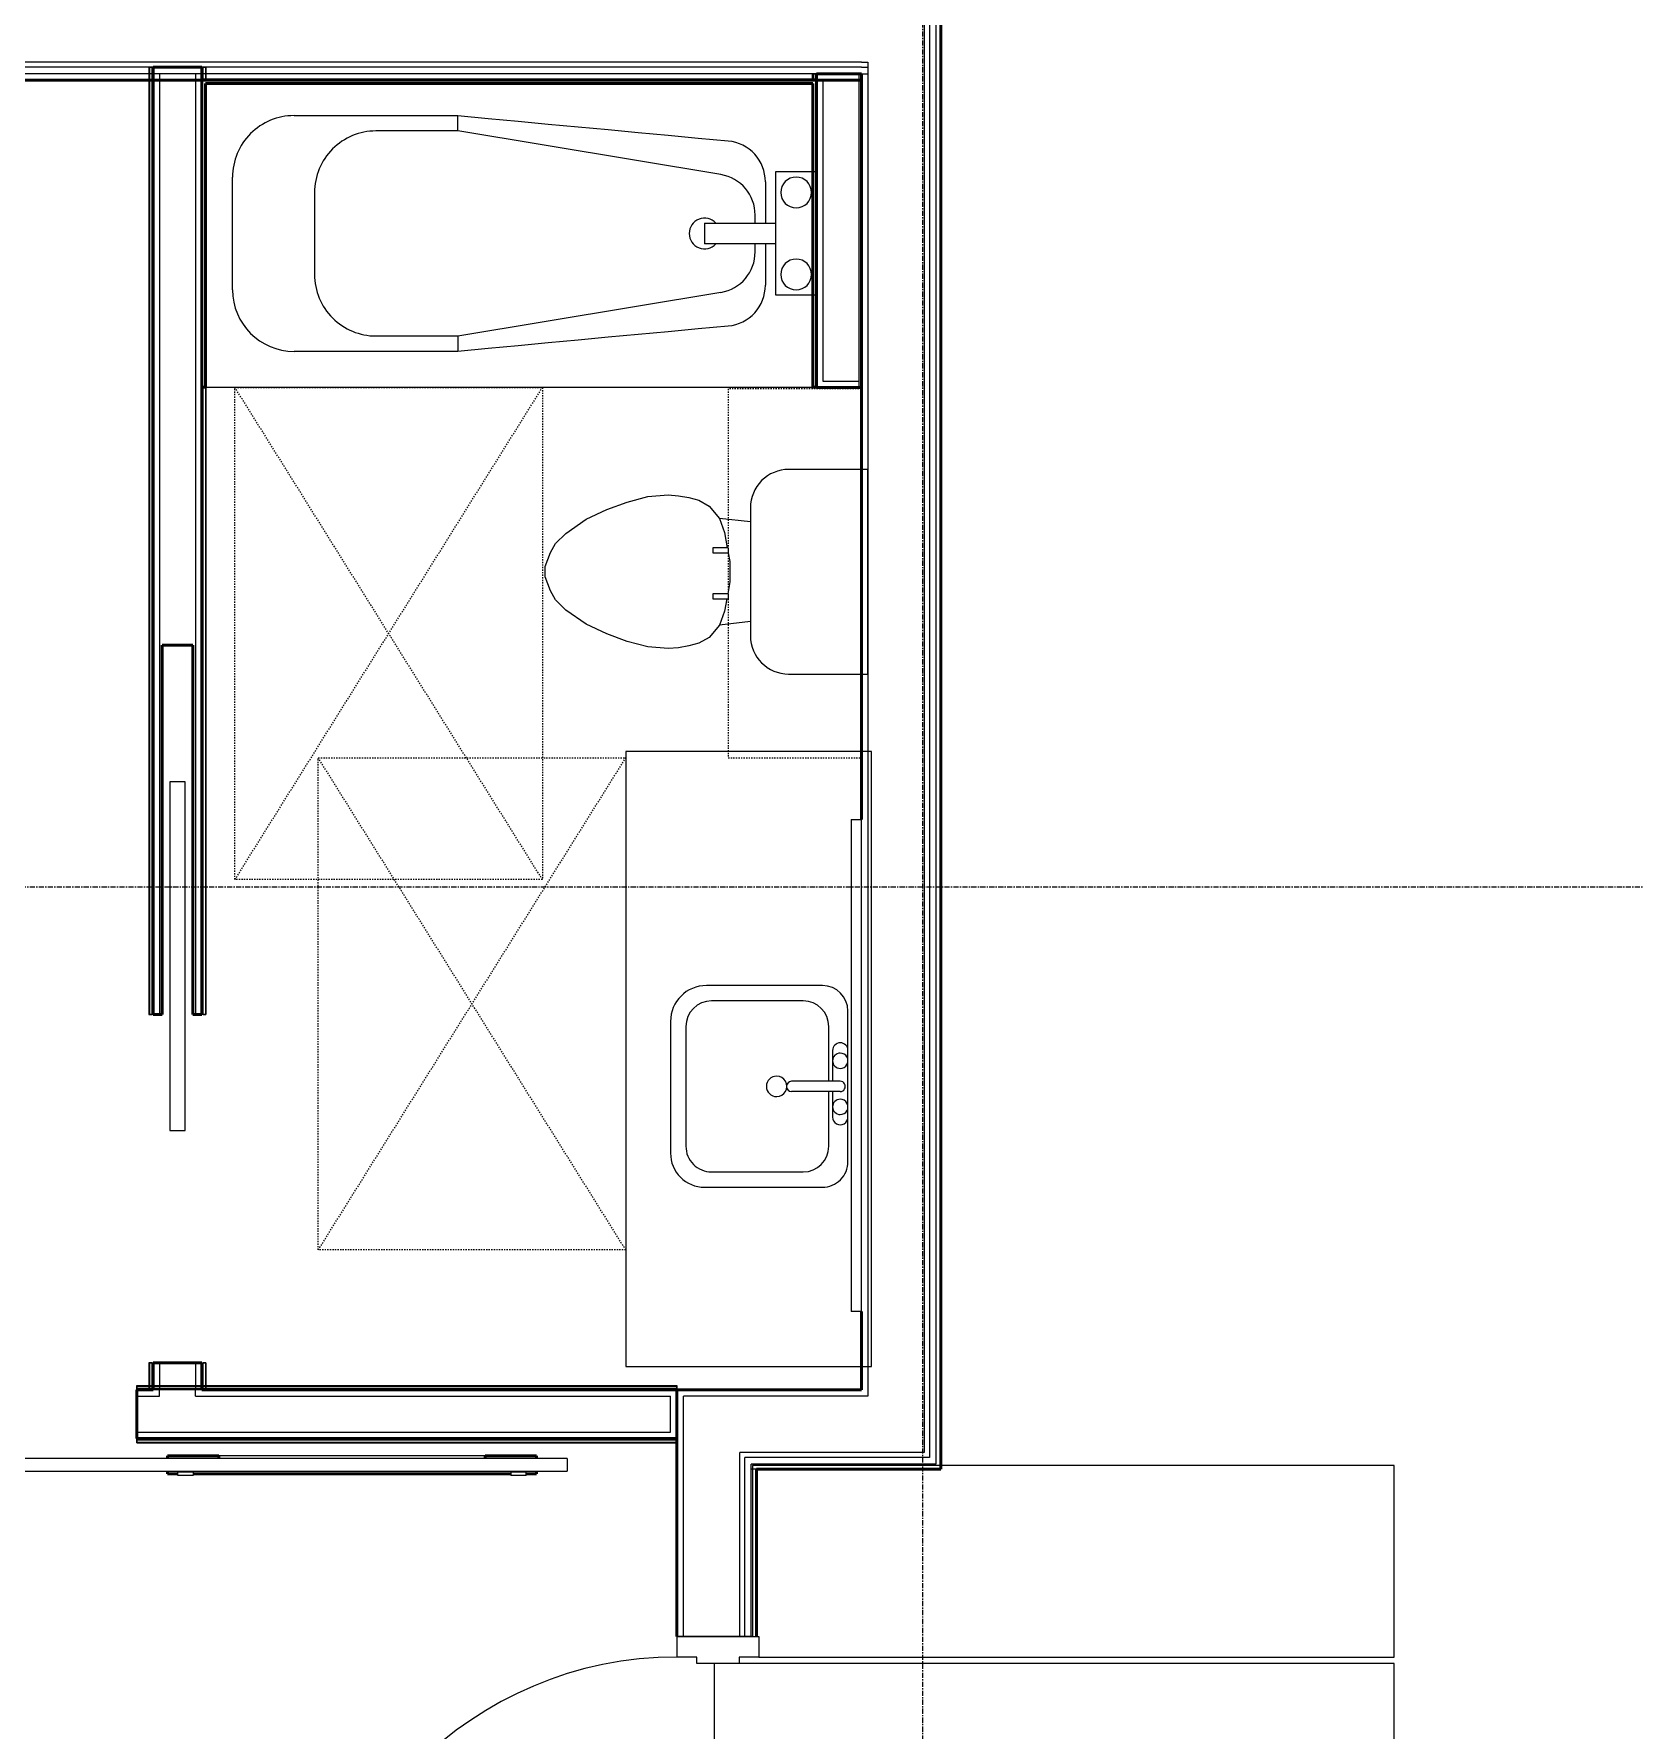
# Model space of a CAD drawing. Header units: inches. Extents: x -4218 to -1830, y 9756 to 12426.
# Drawn here: x -3568.1 to -3411.9, y 10385 to 10550.4 of the extents above; entities that cross this region are included whole.
import ezdxf

# ---------------------------------------------------------------- set-up
doc = ezdxf.new("R2010")
doc.units = ezdxf.units.IN
doc.header["$MEASUREMENT"] = 0
doc.linetypes.add('Dash', pattern=[0.25, 0.125, -0.125])
doc.linetypes.add('Grid Line 1_2_', pattern=[0.875, 0.5, -0.125, 0.125, -0.125])
for name, color, linetype, lineweight in [('0-1', 7, 'Continuous', 5), ('0-2', 252, 'Continuous', 9), ('0-3', 7, 'Continuous', 9), ('A-DOOR-1', 7, 'Continuous', 9), ('A-DOOR-2', 50, 'Continuous', 20), ('A-DOOR-3', 250, 'Continuous', 50), ('A-DOOR-FRAM-1', 50, 'Continuous', 20), ('A-FLOR-2', 252, 'Continuous', 9), ('A-FLOR-3', 7, 'Continuous', 9), ('A-GENM-HDLN-1', 7, 'Dash', 9), ('A-WALL-1', 250, 'Continuous', 50), ('A-WALL-2', 10, 'Continuous', 13), ('A-WALL-3', 253, 'Continuous', 9), ('A-WALL-4', 254, 'Continuous', 9), ('A-WALL-5', 252, 'Continuous', 9), ('A-WALL-6', 7, 'Continuous', 9), ('I-WALL-1', 250, 'Continuous', 50), ('I-WALL-2', 254, 'Continuous', 9), ('I-WALL-3', 253, 'Continuous', 9), ('I-WALL-4', 252, 'Continuous', 9), ('P-SANR-FIXT-1', 7, 'Continuous', 9), ('P-SANR-FIXT-2', 252, 'Continuous', 9), ('P-SANR-FIXT-3', 253, 'Continuous', 9), ('P-SANR-FIXT-5', 254, 'Continuous', 9), ('Q-CASE-2', 252, 'Continuous', 9), ('Q-CASE-3', 7, 'Continuous', 9), ('Q-CASE-5', 254, 'Continuous', 9), ('Q-CASE-6', 7, 'Dash', 9), ('S-GRID-1', 1, 'Grid Line 1_2_', 9)]:
    doc.layers.add(name, color=color, linetype=linetype, lineweight=lineweight)

# ---------------------------------------------------------------- blocks, each defined once
blk = doc.blocks.new('Basic Wall _ INT - W4BØF - _5_8 GYP - 2X4 WOOD_BATT_ - 5_8 GYP_ - ___-2682981-BACKGROUND - 1ST FLOOR')
at = {"layer": 'A-WALL-3'}
for p, q in [((-3597.56, 10413.33), (-3597.56, 10413.35)), ((-3597.56, 10413.29), (-3597.56, 10413.33)), ((-3597.56, 10413), (-3597.56, 10413.29)), ((-3597.35, 10413.06), (-3597.3, 10413.06)), ((-3597.26, 10413.06), (-3597.14, 10413.06)), ((-3505.3, 10413.39), (-3505.3, 10413.41)), ((-3505.3, 10413.21), (-3505.3, 10413.27)), ((-3505.3, 10413.06), (-3505.3, 10413.21)), ((-3505.3, 10413), (-3505.3, 10413.06))]:
    blk.add_line(p, q, dxfattribs=at)
at = {"layer": 'A-WALL-4'}
for p, q in [((-3597.56, 10413.41), (-3597.56, 10413.39)), ((-3597.56, 10413.27), (-3597.56, 10413.21)), ((-3597.56, 10413.21), (-3597.56, 10413.06)), ((-3597.56, 10413.06), (-3597.56, 10413))]:
    blk.add_line(p, q, dxfattribs=at)
at = {"layer": 'A-WALL-5'}
for p, q in [((-3597.56, 10413.37), (-3597.56, 10413.41)), ((-3594.02, 10413.41), (-3597.56, 10413.41)), ((-3597.56, 10413.35), (-3597.56, 10413.37)), ((-3597.35, 10413), (-3597.3, 10413)), ((-3597.26, 10413), (-3597.14, 10413)), ((-3597.14, 10413.06), (-3594.02, 10413.06)), ((-3594.02, 10413.39), (-3594.02, 10413.41)), ((-3594.02, 10413.21), (-3594.02, 10413.27)), ((-3594.02, 10413.06), (-3594.02, 10413.21)), ((-3594.02, 10413), (-3594.02, 10413.06)), ((-3558.02, 10413.41), (-3558.02, 10413.39)), ((-3505.3, 10413.41), (-3558.02, 10413.41)), ((-3558.02, 10413.27), (-3558.02, 10413.21)), ((-3558.02, 10413.21), (-3558.02, 10413.06)), ((-3558.02, 10413.06), (-3558.02, 10413)), ((-3558.02, 10413.06), (-3505.3, 10413.06)), ((-3505.3, 10413.41), (-3505.3, 10413.37)), ((-3505.3, 10413.37), (-3505.3, 10413.29)), ((-3505.3, 10413.29), (-3505.3, 10413.29)), ((-3505.3, 10413.29), (-3505.3, 10413.27)), ((-3505.3, 10413.27), (-3505.3, 10413.21)), ((-3505.3, 10413.21), (-3505.3, 10413.12)), ((-3505.3, 10413.12), (-3505.3, 10413))]:
    blk.add_line(p, q, dxfattribs=at)
at = {"layer": 'A-WALL-6'}
for p, q in [((-3597.56, 10413.29), (-3594.02, 10413.29)), ((-3597.14, 10413), (-3594.02, 10413)), ((-3594.02, 10413.41), (-3594.02, 10413.37)), ((-3594.02, 10413.37), (-3594.02, 10413.29)), ((-3594.02, 10413.29), (-3594.02, 10413)), ((-3558.02, 10413.37), (-3558.02, 10413.41)), ((-3558.02, 10413.29), (-3558.02, 10413.37)), ((-3558.02, 10413.29), (-3505.3, 10413.29)), ((-3558.02, 10413), (-3558.02, 10413.29)), ((-3558.02, 10413), (-3505.3, 10413))]:
    blk.add_line(p, q, dxfattribs=at)
blk = doc.blocks.new('Basic Wall _ INT - W4BØF - _5_8 GYP - 2X4 WOOD_BATT_ - 5_8 GYP_ - ___-2682980-BACKGROUND - 1ST FLOOR')
at = {"layer": 'A-WALL-3'}
for p, q in [((-3597.56, 10418.46), (-3597.56, 10418.58)), ((-3597.35, 10418.52), (-3597.29, 10418.52)), ((-3597.26, 10418.52), (-3597.18, 10418.52)), ((-3556.82, 10418.52), (-3556.72, 10418.52)), ((-3556.71, 10418.52), (-3556.63, 10418.52)), ((-3556.62, 10418.52), (-3556.57, 10418.52)), ((-3556.42, 10418.52), (-3551.67, 10418.52)), ((-3551.52, 10418.52), (-3551.47, 10418.52)), ((-3551.46, 10418.52), (-3551.38, 10418.52)), ((-3551.36, 10418.52), (-3551.26, 10418.52)), ((-3597.56, 10418.31), (-3597.56, 10418.46)), ((-3597.56, 10418.29), (-3597.56, 10418.31)), ((-3597.56, 10418.28), (-3597.56, 10418.29)), ((-3597.56, 10418.25), (-3597.56, 10418.28)), ((-3597.56, 10418.23), (-3597.56, 10418.25)), ((-3551.67, 10418.16), (-3556.42, 10418.16))]:
    blk.add_line(p, q, dxfattribs=at)
at = {"layer": 'A-WALL-4'}
for p, q in [((-3597.56, 10418.58), (-3597.56, 10418.52)), ((-3597.56, 10418.52), (-3597.56, 10418.37)), ((-3597.56, 10418.37), (-3597.56, 10418.3)), ((-3597.56, 10418.19), (-3597.56, 10418.16))]:
    blk.add_line(p, q, dxfattribs=at)
at = {"layer": 'A-WALL-5'}
for p, q in [((-3597.35, 10418.58), (-3597.29, 10418.58)), ((-3597.26, 10418.58), (-3597.18, 10418.58)), ((-3597.14, 10418.52), (-3594.02, 10418.52)), ((-3594.02, 10418.52), (-3594.02, 10418.58)), ((-3594.02, 10418.37), (-3594.02, 10418.52)), ((-3558.02, 10418.58), (-3558.02, 10418.52)), ((-3558.02, 10418.52), (-3558.02, 10418.37)), ((-3558.02, 10418.52), (-3556.84, 10418.52)), ((-3556.82, 10418.58), (-3556.72, 10418.58)), ((-3556.7, 10418.58), (-3556.63, 10418.58)), ((-3556.62, 10418.58), (-3556.57, 10418.58)), ((-3556.42, 10418.58), (-3551.67, 10418.58)), ((-3551.52, 10418.58), (-3551.47, 10418.58)), ((-3551.46, 10418.58), (-3551.38, 10418.58)), ((-3551.36, 10418.58), (-3551.26, 10418.58)), ((-3551.26, 10418.52), (-3505.3, 10418.52)), ((-3505.3, 10418.52), (-3505.3, 10418.58)), ((-3505.3, 10418.37), (-3505.3, 10418.52)), ((-3597.56, 10418.21), (-3597.56, 10418.23)), ((-3597.56, 10418.16), (-3597.56, 10418.21)), ((-3594.02, 10418.16), (-3597.56, 10418.16)), ((-3594.02, 10418.3), (-3594.02, 10418.37)), ((-3594.02, 10418.16), (-3594.02, 10418.19)), ((-3558.02, 10418.37), (-3558.02, 10418.3)), ((-3558.02, 10418.19), (-3558.02, 10418.16)), ((-3556.42, 10418.16), (-3558.02, 10418.16)), ((-3555.83, 10418.29), (-3556.42, 10418.29)), ((-3552.3, 10418.29), (-3555.8, 10418.29)), ((-3551.67, 10418.29), (-3552.27, 10418.29)), ((-3505.3, 10418.16), (-3551.67, 10418.16)), ((-3505.3, 10418.3), (-3505.3, 10418.37)), ((-3505.3, 10418.16), (-3505.3, 10418.19))]:
    blk.add_line(p, q, dxfattribs=at)
at = {"layer": 'A-WALL-6'}
for p, q in [((-3597.14, 10418.58), (-3594.02, 10418.58)), ((-3594.02, 10418.58), (-3594.02, 10418.29)), ((-3558.02, 10418.29), (-3558.02, 10418.58)), ((-3558.02, 10418.58), (-3556.84, 10418.58)), ((-3551.26, 10418.58), (-3505.3, 10418.58)), ((-3505.3, 10418.58), (-3505.3, 10418.29)), ((-3594.02, 10418.29), (-3597.56, 10418.29)), ((-3594.02, 10418.29), (-3594.02, 10418.21)), ((-3594.02, 10418.21), (-3594.02, 10418.16)), ((-3556.42, 10418.29), (-3558.02, 10418.29)), ((-3558.02, 10418.21), (-3558.02, 10418.29)), ((-3558.02, 10418.16), (-3558.02, 10418.21)), ((-3505.3, 10418.29), (-3551.67, 10418.29)), ((-3505.3, 10418.29), (-3505.3, 10418.21)), ((-3505.3, 10418.21), (-3505.3, 10418.16))]:
    blk.add_line(p, q, dxfattribs=at)
blk = doc.blocks.new('Basic Wall _ INT - W4BØF - _5_8 GYP - 2X4 WOOD_BATT_ - 5_8 GYP_ - ___-2682983-BACKGROUND - 1ST FLOOR')
at = {"layer": 'A-WALL-3'}
for p, q in [((-3551.67, 10547.19), (-3551.63, 10547.19)), ((-3551.67, 10545.97), (-3551.67, 10547.19)), ((-3551.63, 10547.19), (-3551.61, 10547.19)), ((-3551.61, 10547.19), (-3551.56, 10547.19)), ((-3551.56, 10547.19), (-3551.55, 10547.19)), ((-3551.55, 10547.19), (-3551.53, 10547.19)), ((-3551.53, 10547.19), (-3551.47, 10547.19)), ((-3551.47, 10547.19), (-3551.26, 10547.19)), ((-3551.32, 10547.19), (-3551.32, 10545.97)), ((-3551.32, 10418.56), (-3551.32, 10418.46)), ((-3551.59, 10418.16), (-3551.61, 10418.16)), ((-3551.57, 10418.16), (-3551.59, 10418.16)), ((-3551.56, 10418.16), (-3551.57, 10418.16)), ((-3551.55, 10418.16), (-3551.56, 10418.16)), ((-3551.47, 10418.16), (-3551.55, 10418.16)), ((-3551.38, 10418.16), (-3551.47, 10418.16)), ((-3551.26, 10418.16), (-3551.38, 10418.16)), ((-3551.32, 10418.45), (-3551.32, 10418.37)), ((-3551.32, 10418.36), (-3551.32, 10418.31))]:
    blk.add_line(p, q, dxfattribs=at)
at = {"layer": 'A-WALL-4'}
for p, q in [((-3551.65, 10547.19), (-3551.67, 10547.19)), ((-3551.47, 10547.19), (-3551.53, 10547.19)), ((-3551.32, 10547.19), (-3551.47, 10547.19)), ((-3551.26, 10547.19), (-3551.32, 10547.19)), ((-3551.67, 10418.16), (-3551.65, 10418.16)), ((-3551.53, 10418.16), (-3551.47, 10418.16)), ((-3551.47, 10418.16), (-3551.32, 10418.16)), ((-3551.32, 10418.16), (-3551.26, 10418.16))]:
    blk.add_line(p, q, dxfattribs=at)
at = {"layer": 'A-WALL-5'}
for p, q in [((-3551.55, 10545.97), (-3551.55, 10547.19)), ((-3551.26, 10547.19), (-3551.26, 10545.97)), ((-3551.67, 10454.79), (-3551.67, 10515.97)), ((-3551.32, 10515.97), (-3551.32, 10454.79)), ((-3551.67, 10454.79), (-3551.65, 10454.79)), ((-3551.53, 10454.79), (-3551.47, 10454.79)), ((-3551.47, 10454.79), (-3551.32, 10454.79)), ((-3551.32, 10454.79), (-3551.26, 10454.79)), ((-3551.65, 10420.79), (-3551.67, 10420.79)), ((-3551.67, 10418.16), (-3551.67, 10420.79)), ((-3551.47, 10420.79), (-3551.53, 10420.79)), ((-3551.32, 10420.79), (-3551.47, 10420.79)), ((-3551.26, 10420.79), (-3551.32, 10420.79)), ((-3551.32, 10420.79), (-3551.32, 10418.58)), ((-3551.26, 10418.56), (-3551.26, 10418.46)), ((-3551.63, 10418.16), (-3551.67, 10418.16)), ((-3551.61, 10418.16), (-3551.63, 10418.16)), ((-3551.26, 10418.45), (-3551.26, 10418.37)), ((-3551.26, 10418.36), (-3551.26, 10418.31))]:
    blk.add_line(p, q, dxfattribs=at)
at = {"layer": 'A-WALL-6'}
for p, q in [((-3551.55, 10454.79), (-3551.55, 10515.97)), ((-3551.26, 10515.97), (-3551.26, 10454.79)), ((-3551.63, 10454.79), (-3551.67, 10454.79)), ((-3551.55, 10454.79), (-3551.63, 10454.79)), ((-3551.26, 10454.79), (-3551.55, 10454.79)), ((-3551.67, 10420.79), (-3551.63, 10420.79)), ((-3551.63, 10420.79), (-3551.55, 10420.79)), ((-3551.55, 10418.16), (-3551.55, 10420.79)), ((-3551.55, 10420.79), (-3551.26, 10420.79)), ((-3551.26, 10420.79), (-3551.26, 10418.58))]:
    blk.add_line(p, q, dxfattribs=at)
blk = doc.blocks.new('Basic Wall _ INT - W4BØF - _5_8 GYP - 2X4 WOOD_BATT_ - 5_8 GYP_ - ___-2682982-BACKGROUND - 1ST FLOOR')
at = {"layer": 'A-WALL-3'}
for p, q in [((-3556.84, 10547.19), (-3556.63, 10547.19)), ((-3556.77, 10547.19), (-3556.77, 10545.94)), ((-3556.63, 10547.19), (-3556.57, 10547.19)), ((-3556.57, 10547.19), (-3556.55, 10547.19)), ((-3556.55, 10547.19), (-3556.49, 10547.19)), ((-3556.49, 10547.19), (-3556.47, 10547.19)), ((-3556.47, 10547.19), (-3556.42, 10547.19)), ((-3556.42, 10545.94), (-3556.42, 10547.19)), ((-3556.77, 10418.58), (-3556.77, 10418.46)), ((-3556.57, 10418.16), (-3556.84, 10418.16)), ((-3556.77, 10418.46), (-3556.77, 10418.37)), ((-3556.77, 10418.37), (-3556.77, 10418.31)), ((-3556.55, 10418.16), (-3556.57, 10418.16)), ((-3556.55, 10418.16), (-3556.55, 10418.16)), ((-3556.54, 10418.16), (-3556.55, 10418.16)), ((-3556.51, 10418.16), (-3556.54, 10418.16)), ((-3556.49, 10418.16), (-3556.51, 10418.16))]:
    blk.add_line(p, q, dxfattribs=at)
at = {"layer": 'A-WALL-4'}
for p, q in [((-3556.77, 10547.19), (-3556.84, 10547.19)), ((-3556.63, 10547.19), (-3556.77, 10547.19)), ((-3556.56, 10547.19), (-3556.63, 10547.19)), ((-3556.42, 10547.19), (-3556.45, 10547.19)), ((-3556.84, 10418.16), (-3556.77, 10418.16)), ((-3556.77, 10418.16), (-3556.63, 10418.16)), ((-3556.63, 10418.16), (-3556.56, 10418.16)), ((-3556.45, 10418.16), (-3556.42, 10418.16))]:
    blk.add_line(p, q, dxfattribs=at)
at = {"layer": 'A-WALL-5'}
for p, q in [((-3556.84, 10547.19), (-3556.84, 10545.94)), ((-3556.77, 10545.94), (-3556.77, 10454.79)), ((-3556.55, 10547.19), (-3556.55, 10545.94)), ((-3556.42, 10454.79), (-3556.42, 10545.94)), ((-3556.84, 10454.79), (-3556.77, 10454.79)), ((-3556.77, 10454.79), (-3556.63, 10454.79)), ((-3556.63, 10454.79), (-3556.56, 10454.79)), ((-3556.45, 10454.79), (-3556.42, 10454.79)), ((-3556.77, 10420.79), (-3556.84, 10420.79)), ((-3556.63, 10420.79), (-3556.77, 10420.79)), ((-3556.77, 10420.79), (-3556.77, 10418.58)), ((-3556.56, 10420.79), (-3556.63, 10420.79)), ((-3556.42, 10420.79), (-3556.45, 10420.79)), ((-3556.42, 10418.16), (-3556.42, 10420.79)), ((-3556.84, 10418.58), (-3556.84, 10418.46)), ((-3556.84, 10418.46), (-3556.84, 10418.37)), ((-3556.84, 10418.37), (-3556.84, 10418.31)), ((-3556.47, 10418.16), (-3556.49, 10418.16)), ((-3556.42, 10418.16), (-3556.47, 10418.16))]:
    blk.add_line(p, q, dxfattribs=at)
at = {"layer": 'A-WALL-6'}
for p, q in [((-3556.84, 10545.94), (-3556.84, 10454.79)), ((-3556.55, 10545.94), (-3556.55, 10454.79)), ((-3556.55, 10454.79), (-3556.84, 10454.79)), ((-3556.47, 10454.79), (-3556.55, 10454.79)), ((-3556.42, 10454.79), (-3556.47, 10454.79)), ((-3556.84, 10420.79), (-3556.55, 10420.79)), ((-3556.84, 10420.79), (-3556.84, 10418.58)), ((-3556.55, 10420.79), (-3556.55, 10418.16)), ((-3556.55, 10420.79), (-3556.47, 10420.79)), ((-3556.47, 10420.79), (-3556.42, 10420.79))]:
    blk.add_line(p, q, dxfattribs=at)
blk = doc.blocks.new('POCKET - FLUSH - 2-10 x 6-8-2882529-BACKGROUND - 1ST FLOOR')
at = {"layer": 'A-DOOR-2'}
for p, q in [((-39.67, 0.75), (-39.67, -0.75)), ((-5.67, 0.75), (-39.67, 0.75)), ((-5.67, -0.75), (-5.67, 0.75)), ((-39.67, -0.75), (-5.67, -0.75))]:
    blk.add_line(p, q, dxfattribs=at)
blk = doc.blocks.new('BARN - FLUSH - 3-0 x 7-0 BARN DOOR-2961665-BACKGROUND - 1ST FLOOR')
at = {"layer": 'A-DOOR-1'}
for p, q in [((21, 5.57), (-60, 5.57)), ((-60, 4.95), (-60, 5.57)), ((-56, 6), (-54.5, 6)), ((-56, 6), (-56, 5.67)), ((-56, 5.67), (-54.5, 5.67)), ((-54.5, 5.67), (-54.5, 6)), ((-23.5, 6), (-22, 6)), ((-23.5, 5.67), (-23.5, 6)), ((-23.5, 5.67), (-22, 5.67)), ((-22, 6), (-22, 5.67)), ((21, 5.57), (21, 4.95)), ((-60, 4.32), (-60, 4.95)), ((-60, 4.32), (21, 4.32)), ((-52, 4.07), (-26, 4.07)), ((21, 4.95), (21, 4.32))]:
    blk.add_line(p, q, dxfattribs=at)
at = {"layer": 'A-DOOR-3'}
for p, q in [((-57, 5.82), (-56, 5.82)), ((-57, 5.57), (-57, 5.82)), ((-54.5, 5.82), (-23.5, 5.82)), ((-22, 5.82), (-21, 5.82)), ((-21, 5.82), (-21, 5.57)), ((-57, 4.07), (-57, 4.32)), ((-52, 4.07), (-57, 4.07)), ((-52, 4.33), (-52, 4.07)), ((-26, 4.07), (-26, 4.32)), ((-21, 4.07), (-26, 4.07)), ((-21, 4.32), (-21, 4.07))]:
    blk.add_line(p, q, dxfattribs=at)
blk = doc.blocks.new('M_Sink Vanity-Square - 500 x 440mm-1352614-BACKGROUND - 1ST FLOOR')
at = {"layer": 'P-SANR-FIXT-1'}
for p, q in [((7.96, 7.09), (-6.72, 7.09)), ((3.62, 7.09), (-2.88, 7.09)), ((0.12, 5.22), (-5.22, 5.22)), ((-2.88, 5.59), (0.12, 5.59)), ((0.12, 6.33), (0.12, 1.59)), ((1.12, 6.33), (1.12, 1.59)), ((1.12, 5.59), (3.62, 5.59)), ((6.46, 5.22), (1.12, 5.22)), ((-9.22, 4.59), (-9.22, -6.73)), ((10.46, -6.91), (10.46, 4.59)), ((-7.72, 2.72), (-7.72, -6.23)), ((8.96, -6.23), (8.96, 2.72)), ((-5.22, -8.73), (6.46, -8.73)), ((-5.72, -10.23), (7.14, -10.23))]:
    blk.add_line(p, q, dxfattribs=at)
for centre, radius, start, end in [((-6.72, 4.59), 2.5, 90, 180), ((-2.88, 6.34), 0.75, 90, 270), ((-1.88, 6.34), 0.75, 360, 180), ((0.62, 6.33), 0.5, 360, 180), ((2.62, 6.34), 0.75, 360, 180), ((3.62, 6.34), 0.75, 270, 90), ((7.96, 4.59), 2.5, 360, 90), ((-5.22, 2.72), 2.5, 90, 180), ((-1.88, 6.34), 0.75, 180, 0), ((2.62, 6.34), 0.75, 180, 360), ((6.46, 2.72), 2.5, 0, 90), ((0.62, 0.13), 1, 360, 180), ((0.62, 0.13), 1, 180, 0), ((0.62, 1.59), 0.5, 180, 0), ((-5.22, -6.23), 2.5, 180, 270), ((6.46, -6.23), 2.5, 270, 0), ((-5.72, -6.73), 3.5, 180, 270), ((7.14, -6.91), 3.32, 270, 0)]:
    blk.add_arc(centre, radius, start, end, dxfattribs=at)
blk = doc.blocks.new('Toilet-Domestic-3D - Toilet-Domestic-3D-V110-BACKGROUND - 1ST FLOOR')
at = {"layer": 'P-SANR-FIXT-1'}
for p, q in [((-1.87, 11.5), (-0.5, 12)), ((-0.5, 12), (0.5, 12)), ((0.5, 12), (1.87, 11.5)), ((-5.13, 8), (-3.74, 10)), ((-3.74, 10), (-2.74, 11)), ((-2.74, 11), (-1.87, 11.5)), ((1.87, 11.5), (2.74, 11)), ((2.74, 11), (3.74, 10)), ((3.74, 10), (5.13, 8)), ((-6.06, 6), (-5.13, 8)), ((5.13, 8), (6.06, 6)), ((-6.79, 4), (-6.06, 6)), ((6.06, 6), (6.79, 4)), ((-7.33, 1.99), (-6.79, 4)), ((6.79, 4), (7.33, 1.99)), ((-7.5, 0), (-7.33, 1.99)), ((7.33, 1.99), (7.5, 0)), ((-7.41, -1), (-7.5, 0)), ((-7.24, -2), (-7.41, -1)), ((7.41, -1), (7.24, -2)), ((7.5, 0), (7.41, -1)), ((-6.97, -3), (-7.24, -2)), ((-6.4, -4), (-6.97, -3)), ((6.97, -3), (6.4, -4)), ((7.24, -2), (6.97, -3)), ((-5.21, -5), (-6.4, -4)), ((6.4, -4), (5.21, -5)), ((-3.84, -5.5), (-5.21, -5)), ((-4.86, -8.02), (-5.21, -5)), ((-2.65, -5.71), (-3.84, -5.5)), ((-1, -6), (-2.16, -5.8)), ((1, -6), (-1, -6)), ((1.85, -5.85), (1, -6)), ((3.84, -5.5), (2.34, -5.76)), ((5.21, -5), (3.84, -5.5)), ((4.86, -8.02), (5.21, -5)), ((6.25, -8.02), (-6.25, -8.02)), ((-9.98, -11.75), (-9.98, -18.85)), ((9.98, -18.85), (9.98, -11.75))]:
    blk.add_line(p, q, dxfattribs=at)
for centre, start, end in [((-6.25, -11.75), 90, 180), ((6.25, -11.75), 0, 90)]:
    blk.add_arc(centre, 3.73, start, end, dxfattribs=at)
at = {"layer": 'P-SANR-FIXT-2'}
for p, q in [((-9.98, -18.85), (-9.98, -19.48)), ((9.98, -19.48), (9.98, -18.85))]:
    blk.add_line(p, q, dxfattribs=at)
at = {"layer": 'P-SANR-FIXT-3'}
blk.add_line((-9.98, -19.48), (9.98, -19.48), dxfattribs=at)
blk = doc.blocks.new('Bath Vanity - Bath Vanity 60_-V114-BACKGROUND - 1ST FLOOR')
at = {"layer": 'Q-CASE-2'}
for p, q in [((30.74, 0), (-29.26, 0)), ((-29.26, 0), (-29.26, -1)), ((30.74, -0.38), (30.74, 0)), ((30.74, -1), (30.74, -0.39))]:
    blk.add_line(p, q, dxfattribs=at)
at = {"layer": 'Q-CASE-3'}
for p, q in [((-29.26, -1), (-29.26, -24)), ((30.74, -24), (30.74, -1)), ((-29.26, -24), (30.74, -24))]:
    blk.add_line(p, q, dxfattribs=at)
blk = doc.blocks.new('Bath Tub - Maestro - 60_x30_-V115-BACKGROUND - 1ST FLOOR')
at = {"layer": 'P-SANR-FIXT-1'}
for p, q in [((59.62, 0), (0.37, 0)), ((35, -3.5), (51, -3.5)), ((35, -5), (35, -3.5)), ((35, -5), (9.35, -9.26)), ((43, -5), (35, -5)), ((4, -9), (0.37, -9)), ((4, -14), (4, -9)), ((57, -9.5), (57, -20.5)), ((5, -14), (5, -9.96)), ((49, -19), (49, -11)), ((6, -13.2), (6, -14)), ((4, -16), (4, -14)), ((4, -14), (10.94, -14)), ((10.94, -16), (10.94, -14)), ((4, -21), (4, -16)), ((10.94, -16), (4, -16)), ((5, -20.04), (5, -16)), ((6, -16), (6, -16.8)), ((0.37, -21), (4, -21)), ((9.35, -20.74), (35, -25)), ((35, -25), (35, -26.5)), ((35, -25), (43, -25)), ((51, -26.5), (35, -26.5))]:
    blk.add_line(p, q, dxfattribs=at)
at = {"layer": 'P-SANR-FIXT-1', "flags": 128}
for points in [[(8.63, -5.97), (11.56, -5.7), (14.49, -5.42), (17.42, -5.15), (20.35, -4.87), (23.28, -4.6), (26.21, -4.32), (29.14, -4.05), (32.07, -3.77), (35, -3.5)], [(35, -26.5), (32.07, -26.23), (29.14, -25.95), (26.21, -25.68), (23.28, -25.4), (20.35, -25.13), (17.42, -24.85), (14.49, -24.58), (11.56, -24.3), (8.63, -24.03)]]:
    blk.add_lwpolyline(points, dxfattribs=at)
at = {"layer": 'P-SANR-FIXT-1'}
for centre, radius, start, end in [((51, -9.5), 6, 0, 90), ((9, -9.96), 4, 95.3558, 180), ((43, -11), 6, 360, 90), ((2, -11), 1.5, 0, 180), ((10, -13.2), 4, 99.4223, 180), ((2, -11), 1.5, 180, 360), ((10.94, -15), 1.5, 0, 137.9289), ((10.94, -15), 1.5, 222.0711, 360), ((2, -19), 1.5, 0, 180), ((10, -16.8), 4, 180, 260.5777), ((2, -19), 1.5, 180, 360), ((43, -19), 6, 270, 0), ((9, -20.04), 4, 180, 264.6442), ((51, -20.5), 6, 270, 0)]:
    blk.add_arc(centre, radius, start, end, dxfattribs=at)
at = {"layer": 'P-SANR-FIXT-2'}
for p, q in [((0.37, 0), (0, 0)), ((60, 0), (59.62, 0)), ((0.37, -9), (0, -9)), ((0, -21), (0.37, -21))]:
    blk.add_line(p, q, dxfattribs=at)
at = {"layer": 'P-SANR-FIXT-3'}
for p, q in [((0, 0), (0, -9)), ((60, -29.97), (60, 0)), ((0, -9), (0, -21)), ((0, -21), (0, -29.97)), ((0, -30), (60, -30))]:
    blk.add_line(p, q, dxfattribs=at)
at = {"layer": 'P-SANR-FIXT-5'}
blk.add_line((0, -9), (0, -21), dxfattribs=at)
blk = doc.blocks.new('ADA Clearances - 30_x48_-1721104-BACKGROUND - 1ST FLOOR')
at = {"layer": 'A-GENM-HDLN-1'}
for p, q in [((15, 24), (-15, -24)), ((-15, 24), (15, -24)), ((-15, -24), (-15, 24)), ((-15, 24), (15, 24)), ((15, 24), (15, -24)), ((15, -24), (-15, -24))]:
    blk.add_line(p, q, dxfattribs=at)
blk = doc.blocks.new('ADA Clearances - 30_x48_-V113-BACKGROUND - 1ST FLOOR')
at = {"layer": 'A-GENM-HDLN-1'}
for p, q in [((15, 24), (-15, -24)), ((-15, 24), (15, -24)), ((-15, 24), (15, 24)), ((15, 24), (15, -24)), ((15, -24), (-15, -24))]:
    blk.add_line(p, q, dxfattribs=at)
blk = doc.blocks.new('BATHROOM MIRROR - BATHROOM MIRROR 48_-3124766-BACKGROUND - 1ST FLOOR')
at = {"layer": 'Q-CASE-3'}
for p, q in [((24.74, 24), (-23.26, 24)), ((-23.26, 23), (-23.26, 24)), ((24.74, 24), (24.74, 23)), ((-23.26, 23), (24.74, 23))]:
    blk.add_line(p, q, dxfattribs=at)
at = {"layer": 'Q-CASE-5'}
blk.add_line((21.74, 24), (-20.26, 24), dxfattribs=at)
blk = doc.blocks.new('300 Series Wall Hung Cabinet_326 - 36_-2909952-BACKGROUND - 1ST FLOOR')
at = {"layer": 'Q-CASE-3'}
for p, q in [((-2.5, -13.19), (-2.01, -13.19)), ((-2.5, -13.19), (-2.5, -14.69)), ((-2.01, -14.69), (-2.01, -13.19)), ((2, -13.19), (2.49, -13.19)), ((2, -13.19), (2, -14.69)), ((2.49, -14.69), (2.49, -13.19)), ((-2.5, -14.69), (-2.01, -14.69)), ((2, -14.69), (2.49, -14.69))]:
    blk.add_line(p, q, dxfattribs=at)
at = {"layer": 'Q-CASE-6'}
for p, q in [((18, -0.19), (-18, -0.19)), ((-18, -0.19), (-18, -13.19)), ((18, -13.19), (18, -0.19)), ((-18, -13.19), (18, -13.19))]:
    blk.add_line(p, q, dxfattribs=at)
blk = doc.blocks.new('Basic Wall _ INT - W4FØF - INT - _5_8 GYP - 2X4 WOOD_BATT__ - ___-3084592-BACKGROUND - 1ST FLOOR')
at = {"layer": 'A-WALL-3'}
for p, q in [((-3492.09, 10546.56), (-3491.8, 10546.56)), ((-3492.02, 10546.56), (-3492.02, 10545.97)), ((-3491.8, 10546.56), (-3491.72, 10546.56)), ((-3491.72, 10546.56), (-3491.67, 10546.56)), ((-3491.67, 10545.97), (-3491.67, 10546.56))]:
    blk.add_line(p, q, dxfattribs=at)
at = {"layer": 'A-WALL-4'}
for p, q in [((-3492.02, 10546.56), (-3492.09, 10546.56)), ((-3491.88, 10546.56), (-3492.02, 10546.56)), ((-3491.81, 10546.56), (-3491.88, 10546.56)), ((-3491.67, 10546.56), (-3491.7, 10546.56))]:
    blk.add_line(p, q, dxfattribs=at)
at = {"layer": 'A-WALL-5'}
for p, q in [((-3492.09, 10546.56), (-3492.09, 10545.97)), ((-3491.8, 10546.56), (-3491.8, 10545.97)), ((-3492.09, 10515.94), (-3492.02, 10515.94)), ((-3492.02, 10515.94), (-3491.88, 10515.94)), ((-3491.88, 10515.94), (-3491.81, 10515.94)), ((-3491.7, 10515.94), (-3491.67, 10515.94))]:
    blk.add_line(p, q, dxfattribs=at)
at = {"layer": 'A-WALL-6'}
for p, q in [((-3491.8, 10515.94), (-3492.09, 10515.94)), ((-3491.72, 10515.94), (-3491.8, 10515.94)), ((-3491.67, 10515.94), (-3491.72, 10515.94))]:
    blk.add_line(p, q, dxfattribs=at)
blk = doc.blocks.new('CTR - 1st Phase - Unit Layouts_rvt-1-BACKGROUND - 1ST FLOOR')
at = {"layer": 'A-WALL-1'}
for p, q in [((-3555.8, 10547.19), (-3556.42, 10547.19)), ((-3556.42, 10547.19), (-3556.42, 10454.79)), ((-3552.3, 10547.19), (-3555.8, 10547.19)), ((-3551.67, 10547.19), (-3552.3, 10547.19)), ((-3551.67, 10454.79), (-3551.67, 10547.19)), ((-3491.67, 10545.97), (-3551.67, 10545.97)), ((-3551.67, 10545.97), (-3551.67, 10545.6)), ((-3491.05, 10546.56), (-3491.67, 10546.56)), ((-3491.67, 10546.56), (-3491.67, 10515.94)), ((-3491.67, 10545.6), (-3491.67, 10545.97)), ((-3487.55, 10546.56), (-3491.05, 10546.56)), ((-3487.3, 10546.56), (-3487.55, 10546.56)), ((-3487.3, 10515.94), (-3487.3, 10546.56)), ((-3551.67, 10545.6), (-3551.67, 10515.97)), ((-3551.3, 10545.6), (-3492.05, 10545.6)), ((-3551.3, 10515.97), (-3551.3, 10545.6)), ((-3492.05, 10545.6), (-3492.05, 10515.97)), ((-3491.67, 10515.97), (-3491.67, 10545.6)), ((-3551.67, 10515.97), (-3551.3, 10515.97)), ((-3492.05, 10515.97), (-3491.67, 10515.97)), ((-3491.67, 10515.94), (-3491.05, 10515.94)), ((-3491.05, 10515.94), (-3487.55, 10515.94)), ((-3487.55, 10515.94), (-3487.3, 10515.94)), ((-3555.55, 10454.79), (-3555.55, 10490.79)), ((-3555.55, 10490.79), (-3552.55, 10490.79)), ((-3552.55, 10490.79), (-3552.55, 10454.79)), ((-3556.42, 10454.79), (-3555.55, 10454.79)), ((-3552.55, 10454.79), (-3551.67, 10454.79)), ((-3551.67, 10420.79), (-3556.42, 10420.79)), ((-3556.42, 10420.79), (-3556.42, 10418.16)), ((-3551.67, 10418.16), (-3551.67, 10420.79)), ((-3556.42, 10418.16), (-3558.02, 10418.16)), ((-3558.02, 10418.16), (-3558.02, 10413.41)), ((-3505.3, 10418.16), (-3551.67, 10418.16)), ((-3505.3, 10417.54), (-3505.3, 10418.16)), ((-3505.3, 10414.04), (-3505.3, 10417.54)), ((-3505.3, 10413.41), (-3505.3, 10414.04)), ((-3558.02, 10413.41), (-3505.3, 10413.41))]:
    blk.add_line(p, q, dxfattribs=at)
at = {"layer": 'A-WALL-2'}
for p, q in [((-3552.3, 10546.56), (-3555.8, 10546.56)), ((-3555.8, 10546.56), (-3555.8, 10454.79)), ((-3552.3, 10546.56), (-3552.3, 10454.79)), ((-3487.55, 10545.94), (-3491.05, 10545.94)), ((-3491.05, 10545.94), (-3491.05, 10516.56)), ((-3487.55, 10546.56), (-3487.55, 10545.94)), ((-3487.55, 10546.56), (-3487.55, 10545.94)), ((-3487.55, 10545.94), (-3487.55, 10516.56)), ((-3491.05, 10516.56), (-3487.55, 10516.56)), ((-3487.55, 10516.56), (-3487.55, 10515.94)), ((-3487.55, 10516.56), (-3487.55, 10515.94)), ((-3555.8, 10420.79), (-3555.8, 10418.16)), ((-3552.3, 10420.79), (-3552.3, 10418.16)), ((-3558.02, 10417.54), (-3555.8, 10417.54)), ((-3555.8, 10417.54), (-3555.8, 10418.16)), ((-3552.3, 10417.54), (-3552.3, 10418.16)), ((-3552.3, 10417.54), (-3505.92, 10417.54)), ((-3505.92, 10414.04), (-3505.92, 10417.54)), ((-3558.02, 10414.04), (-3505.92, 10414.04))]:
    blk.add_line(p, q, dxfattribs=at)
at = {"layer": 'A-WALL-3'}
for p, q in [((-3556.42, 10545.94), (-3556.42, 10454.79)), ((-3491.67, 10545.97), (-3551.67, 10545.97)), ((-3551.67, 10545.6), (-3551.67, 10545.94)), ((-3491.67, 10545.94), (-3491.67, 10545.6)), ((-3487.3, 10515.94), (-3487.3, 10545.94)), ((-3551.67, 10545.6), (-3551.67, 10515.97)), ((-3491.67, 10536.97), (-3491.67, 10545.6)), ((-3491.67, 10515.97), (-3491.67, 10524.97)), ((-3551.67, 10454.79), (-3551.67, 10515.97)), ((-3556.42, 10420.79), (-3556.42, 10418.57)), ((-3551.67, 10418.58), (-3551.67, 10420.79)), ((-3556.84, 10418.16), (-3558.02, 10418.16)), ((-3505.3, 10418.16), (-3551.26, 10418.16)), ((-3505.3, 10418.16), (-3505.3, 10413.41)), ((-3558.02, 10413.41), (-3505.3, 10413.41))]:
    blk.add_line(p, q, dxfattribs=at)
at = {"layer": 'A-WALL-4'}
for p, q in [((-3556.42, 10547.19), (-3551.67, 10547.19)), ((-3556.42, 10547.19), (-3556.42, 10545.94)), ((-3551.67, 10545.97), (-3551.67, 10547.19)), ((-3491.67, 10546.56), (-3487.3, 10546.56)), ((-3491.67, 10546.56), (-3491.67, 10545.97)), ((-3487.3, 10545.94), (-3487.3, 10546.56)), ((-3491.67, 10524.97), (-3491.67, 10536.97)), ((-3556.42, 10418.57), (-3556.42, 10418.46)), ((-3551.67, 10418.46), (-3551.67, 10418.56)), ((-3556.57, 10418.16), (-3556.84, 10418.16)), ((-3556.42, 10418.46), (-3556.42, 10418.37)), ((-3556.42, 10418.36), (-3556.42, 10418.31)), ((-3551.67, 10418.37), (-3551.67, 10418.45)), ((-3551.67, 10418.31), (-3551.67, 10418.36)), ((-3551.26, 10418.16), (-3551.53, 10418.16))]:
    blk.add_line(p, q, dxfattribs=at)
at = {"layer": 'A-WALL-5'}
for p, q in [((-3551.3, 10545.6), (-3492.05, 10545.6)), ((-3551.3, 10515.97), (-3551.3, 10545.6)), ((-3492.05, 10545.6), (-3492.05, 10536.97)), ((-3492.05, 10524.97), (-3492.05, 10515.97)), ((-3551.3, 10515.97), (-3551.67, 10515.97)), ((-3491.67, 10515.97), (-3492.05, 10515.97)), ((-3487.3, 10515.94), (-3491.67, 10515.94)), ((-3552.55, 10490.79), (-3555.55, 10490.79)), ((-3555.55, 10490.79), (-3555.55, 10454.79)), ((-3552.55, 10454.79), (-3552.55, 10490.79)), ((-3555.55, 10454.79), (-3556.42, 10454.79)), ((-3551.67, 10454.79), (-3552.55, 10454.79)), ((-3556.42, 10420.79), (-3551.67, 10420.79)), ((-3558.02, 10413.41), (-3558.02, 10418.16))]:
    blk.add_line(p, q, dxfattribs=at)
at = {"layer": '0-2'}
for name in ['Basic Wall _ INT - W4BØF - _5_8 GYP - 2X4 WOOD_BATT_ - 5_8 GYP_ - ___-2682982-BACKGROUND - 1ST FLOOR', 'Basic Wall _ INT - W4BØF - _5_8 GYP - 2X4 WOOD_BATT_ - 5_8 GYP_ - ___-2682983-BACKGROUND - 1ST FLOOR', 'Basic Wall _ INT - W4FØF - INT - _5_8 GYP - 2X4 WOOD_BATT__ - ___-3084592-BACKGROUND - 1ST FLOOR', 'Basic Wall _ INT - W4BØF - _5_8 GYP - 2X4 WOOD_BATT_ - 5_8 GYP_ - ___-2682980-BACKGROUND - 1ST FLOOR', 'Basic Wall _ INT - W4BØF - _5_8 GYP - 2X4 WOOD_BATT_ - 5_8 GYP_ - ___-2682981-BACKGROUND - 1ST FLOOR']:
    blk.add_blockref(name, (0, 0), dxfattribs=at)
for name, p, rotation in [('Bath Tub - Maestro - 60_x30_-V115-BACKGROUND - 1ST FLOOR', (-3491.67, 10515.97), 180), ('ADA Clearances - 30_x48_-1721104-BACKGROUND - 1ST FLOOR', (-3533.43, 10491.94), 180), ('300 Series Wall Hung Cabinet_326 - 36_-2909952-BACKGROUND - 1ST FLOOR', (-3487.11, 10497.81), 270.000000000001), ('Toilet-Domestic-3D - Toilet-Domestic-3D-V110-BACKGROUND - 1ST FLOOR', (-3506.15, 10497.97), 89.99999999991012), ('ADA Clearances - 30_x48_-V113-BACKGROUND - 1ST FLOOR', (-3525.3, 10455.81), 180), ('Bath Vanity - Bath Vanity 60_-V114-BACKGROUND - 1ST FLOOR', (-3486.3, 10451.18), 269.9999999998334), ('POCKET - FLUSH - 2-10 x 6-8-2882529-BACKGROUND - 1ST FLOOR', (-3554.05, 10437.79), 270.0000000000038), ('BATHROOM MIRROR - BATHROOM MIRROR 48_-3124766-BACKGROUND - 1ST FLOOR', (-3511.3, 10450.55), 269.9999999998645), ('M_Sink Vanity-Square - 500 x 440mm-1352614-BACKGROUND - 1ST FLOOR', (-3495.7, 10448.38), 269.9999999996526), ('BARN - FLUSH - 3-0 x 7-0 BARN DOOR-2961665-BACKGROUND - 1ST FLOOR', (-3576.02, 10415.79), 180)]:
    blk.add_blockref(name, p, dxfattribs=dict(at, rotation=rotation))
blk = doc.blocks.new('HOLLOW METAL - UNIT DOOR-2191980-BACKGROUND - 1ST FLOOR')
at = {"layer": 'A-DOOR-1'}
blk.add_arc((18, -4.125), 36, 180, 270, dxfattribs=at)
at = {"layer": 'A-DOOR-2'}
for p, q in [((16.25, -4.125), (18, -4.125)), ((16.25, -40.125), (16.25, -4.125)), ((18, -4.125), (18, -40.125)), ((18, -40.125), (16.25, -40.125))]:
    blk.add_line(p, q, dxfattribs=at)
at = {"layer": 'A-DOOR-FRAM-1'}
for p, q in [((-20, 3.875), (-18, 3.875)), ((-20, -4.125), (-20, 3.875)), ((-18, 3.875), (-18, 1.9375)), ((18, 3.875), (20, 3.875)), ((18, 1.9375), (18, 3.875)), ((20, 3.875), (20, -4.125)), ((-18, 1.9375), (-17.375, 1.9375)), ((-17.375, 1.9375), (-17.375, -2.1875)), ((17.375, 1.9375), (18, 1.9375)), ((17.375, -2.1875), (17.375, 1.9375)), ((-18, -2.1875), (-18, -4.125)), ((-17.375, -2.1875), (-18, -2.1875)), ((18, -2.1875), (17.375, -2.1875)), ((18, -4.125), (18, -2.1875)), ((-18, -4.125), (-20, -4.125)), ((20, -4.125), (18, -4.125))]:
    blk.add_line(p, q, dxfattribs=at)
blk = doc.blocks.new('CTR - 1st Phase - Common Walls_rvt-1-BACKGROUND - 1ST FLOOR')
at = {"layer": 'A-FLOR-2'}
for p, q in [((-3497.92, 10410.79), (-3497.92, 10394.09)), ((-3479.55, 10410.79), (-3497.92, 10410.79))]:
    blk.add_line(p, q, dxfattribs=at)
at = {"layer": 'A-FLOR-3'}
for p, q in [((-3435.32, 10410.79), (-3479.55, 10410.79)), ((-3435.32, 10392.09), (-3435.32, 10410.79)), ((-3497.3, 10392.09), (-3435.32, 10392.09)), ((-3501.67, 10391.46), (-3501.67, 10356.71)), ((-3435.32, 10391.46), (-3499.24, 10391.46)), ((-3435.32, 10352.96), (-3435.32, 10391.46))]:
    blk.add_line(p, q, dxfattribs=at)
at = {"layer": 'A-WALL-2'}
for p, q in [((-3481.17, 10642.81), (-3481.17, 10418.16)), ((-3480.67, 10642.81), (-3480.67, 10418.16)), ((-3480.05, 10642.81), (-3480.05, 10418.16)), ((-3487.3, 10547.69), (-3822.72, 10547.69)), ((-3487.3, 10547.69), (-3486.67, 10547.69)), ((-3486.67, 10547.69), (-3486.67, 10547.19)), ((-3486.67, 10547.69), (-3486.67, 10547.19)), ((-3487.3, 10547.19), (-3822.72, 10547.19)), ((-3487.3, 10546.56), (-3822.72, 10546.56)), ((-3487.3, 10547.19), (-3486.67, 10547.19)), ((-3487.3, 10546.56), (-3486.67, 10546.56)), ((-3486.67, 10547.19), (-3486.67, 10546.56)), ((-3486.67, 10547.19), (-3486.67, 10546.56)), ((-3486.67, 10546.56), (-3486.67, 10418.16)), ((-3504.67, 10412.04), (-3504.67, 10417.54)), ((-3486.67, 10417.54), (-3504.67, 10417.54)), ((-3486.67, 10418.16), (-3486.67, 10417.54)), ((-3481.17, 10418.16), (-3481.17, 10417.54)), ((-3481.17, 10417.54), (-3481.17, 10412.04)), ((-3480.67, 10418.16), (-3480.67, 10412.04)), ((-3480.05, 10418.16), (-3480.05, 10411.54)), ((-3504.67, 10410.41), (-3504.67, 10412.04)), ((-3499.17, 10411.54), (-3499.17, 10412.04)), ((-3481.17, 10412.04), (-3499.17, 10412.04)), ((-3480.67, 10412.04), (-3480.67, 10411.54)), ((-3504.67, 10394.09), (-3504.67, 10410.41)), ((-3499.17, 10410.41), (-3499.17, 10411.54)), ((-3499.17, 10394.09), (-3499.17, 10410.41)), ((-3498.67, 10410.91), (-3498.67, 10411.54)), ((-3480.67, 10411.54), (-3498.67, 10411.54)), ((-3498.67, 10410.41), (-3498.67, 10410.91)), ((-3498.67, 10394.09), (-3498.67, 10410.41)), ((-3498.05, 10410.41), (-3498.05, 10410.91)), ((-3480.05, 10410.91), (-3498.05, 10410.91)), ((-3497.55, 10410.41), (-3498.05, 10410.41)), ((-3498.05, 10394.09), (-3498.05, 10410.41)), ((-3480.05, 10411.54), (-3480.05, 10410.91))]:
    blk.add_line(p, q, dxfattribs=at)
at = {"layer": 'I-WALL-1'}
for p, q in [((-3479.55, 10418.16), (-3479.55, 10642.81)), ((-3735.3, 10545.94), (-3487.3, 10545.94)), ((-3487.3, 10545.94), (-3487.3, 10473.81)), ((-3487.3, 10425.81), (-3487.3, 10418.16)), ((-3487.3, 10418.16), (-3505.3, 10418.16)), ((-3505.3, 10418.16), (-3505.3, 10417.54)), ((-3505.3, 10417.54), (-3505.3, 10410.41)), ((-3479.55, 10410.91), (-3479.55, 10418.16)), ((-3505.3, 10410.41), (-3505.3, 10394.09)), ((-3497.55, 10394.09), (-3497.55, 10410.41)), ((-3497.55, 10410.41), (-3479.55, 10410.41)), ((-3479.55, 10410.41), (-3479.55, 10410.91))]:
    blk.add_line(p, q, dxfattribs=at)
at = {"layer": 'I-WALL-2'}
blk.add_line((-3491.05, 10545.94), (-3487.55, 10545.94), dxfattribs=at)
at = {"layer": 'I-WALL-3'}
for p, q in [((-3556.84, 10545.94), (-3556.72, 10545.94)), ((-3556.72, 10545.94), (-3556.63, 10545.94)), ((-3556.63, 10545.94), (-3556.57, 10545.94)), ((-3556.42, 10545.94), (-3555.8, 10545.94)), ((-3555.76, 10545.94), (-3552.3, 10545.94)), ((-3552.29, 10545.94), (-3551.67, 10545.94)), ((-3491.66, 10545.94), (-3491.05, 10545.94)), ((-3487.55, 10545.94), (-3487.3, 10545.94)), ((-3487.3, 10545.94), (-3487.3, 10515.94)), ((-3505.3, 10413.41), (-3505.3, 10418.16)), ((-3505.3, 10413), (-3505.3, 10413.27)), ((-3497.92, 10394.09), (-3505.3, 10394.09))]:
    blk.add_line(p, q, dxfattribs=at)
at = {"layer": 'I-WALL-4'}
for p, q in [((-3479.55, 10418.16), (-3479.55, 10642.81)), ((-3676.01, 10545.94), (-3556.84, 10545.94)), ((-3487.3, 10515.94), (-3487.3, 10507.95)), ((-3487.3, 10488), (-3487.3, 10480.44)), ((-3487.3, 10420.44), (-3487.3, 10418.16)), ((-3487.3, 10418.16), (-3505.3, 10418.16)), ((-3479.55, 10418.16), (-3479.55, 10410.79)), ((-3505.3, 10410.41), (-3505.3, 10413)), ((-3505.3, 10410.41), (-3505.3, 10394.09))]:
    blk.add_line(p, q, dxfattribs=at)
at = {"layer": '0-3', "rotation": 270.0000000000046}
blk.add_blockref('HOLLOW METAL - UNIT DOOR-2191980-BACKGROUND - 1ST FLOOR', (-3501.17, 10374.09), dxfattribs=at)

msp = doc.modelspace()

# ---------------------------------------------------------------- linework, layer by layer
at = {"layer": 'S-GRID-1'}
for p, q in [((-3481.32, 9836.18), (-3481.32, 12376.81)), ((-1830.2, 10467.19), (-4168.71, 10467.19))]:
    msp.add_line(p, q, dxfattribs=at)

# ---------------------------------------------------------------- block references
at = {"layer": '0-1'}
for name in ['CTR - 1st Phase - Unit Layouts_rvt-1-BACKGROUND - 1ST FLOOR', 'CTR - 1st Phase - Common Walls_rvt-1-BACKGROUND - 1ST FLOOR']:
    msp.add_blockref(name, (0, 0), dxfattribs=at)

doc.saveas('drawing.dxf')
